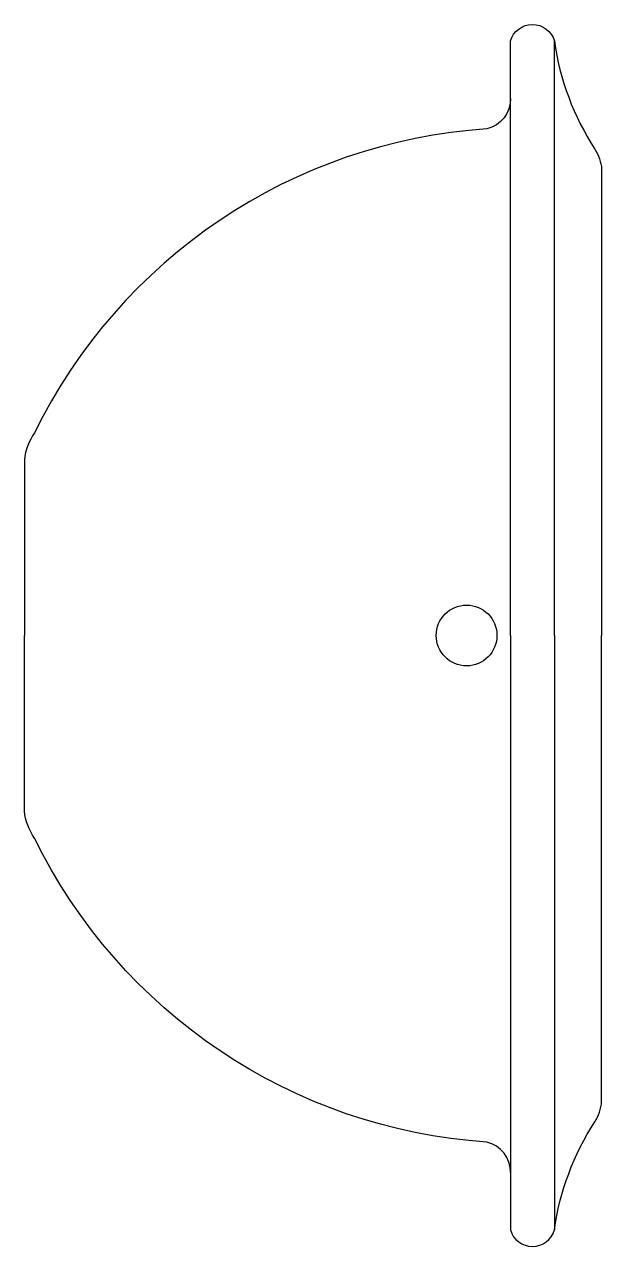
# Model space of a CAD drawing. Extents: x -831.556 to -831.471, y 501.583 to 501.764.
import ezdxf

# ---------------------------------------------------------------- set-up
doc = ezdxf.new("R2010")
doc.units = 0
doc.header["$LTSCALE"] = 50
doc.header["$MEASUREMENT"] = 0
doc.layers.add('A-PECAS', color=2, linetype='CONTINUOUS')

msp = doc.modelspace()

# ---------------------------------------------------------------- linework, layer by layer
at = {"layer": 'A-PECAS'}
for points in [[(-831.48404, 501.75308), (-831.48404, 501.76175, -0.755023), (-831.47754, 501.76175, 0.109772), (-831.47154, 501.74575, -0.129353), (-831.47054, 501.74275), (-831.47054, 501.67375)], [(-831.48404, 501.75325, -0.353579), (-831.48754, 501.74875, 0.268033), (-831.55454, 501.70375, 0.130445), (-831.55604, 501.69975), (-831.55604, 501.67375)], [(-831.48404, 501.59425, 0.353579), (-831.48754, 501.59875, -0.268033), (-831.55454, 501.64375, -0.130445), (-831.55604, 501.64775), (-831.55604, 501.67375)], [(-831.48404, 501.59442), (-831.48404, 501.58575, 0.755023), (-831.47754, 501.58575, -0.109772), (-831.47154, 501.60175, 0.129353), (-831.47054, 501.60475), (-831.47054, 501.67375)]]:
    msp.add_lwpolyline(points, format="xyb", dxfattribs=at)
at = {"layer": 'A-PECAS', "color": 1}
for points in [[(-831.47754, 501.67375), (-831.47754, 501.76175)], [(-831.47754, 501.67375), (-831.47754, 501.58575)]]:
    msp.add_lwpolyline(points, dxfattribs=at)
for points in [[(-831.48404, 501.67375), (-831.48404, 501.75308, -0.755023)], [(-831.48404, 501.67375), (-831.48404, 501.59442, 0.755023)]]:
    msp.add_lwpolyline(points, format="xyb", dxfattribs=at)
msp.add_circle((-831.49054, 501.67375), 0.0045, dxfattribs=at)

doc.saveas('drawing.dxf')
